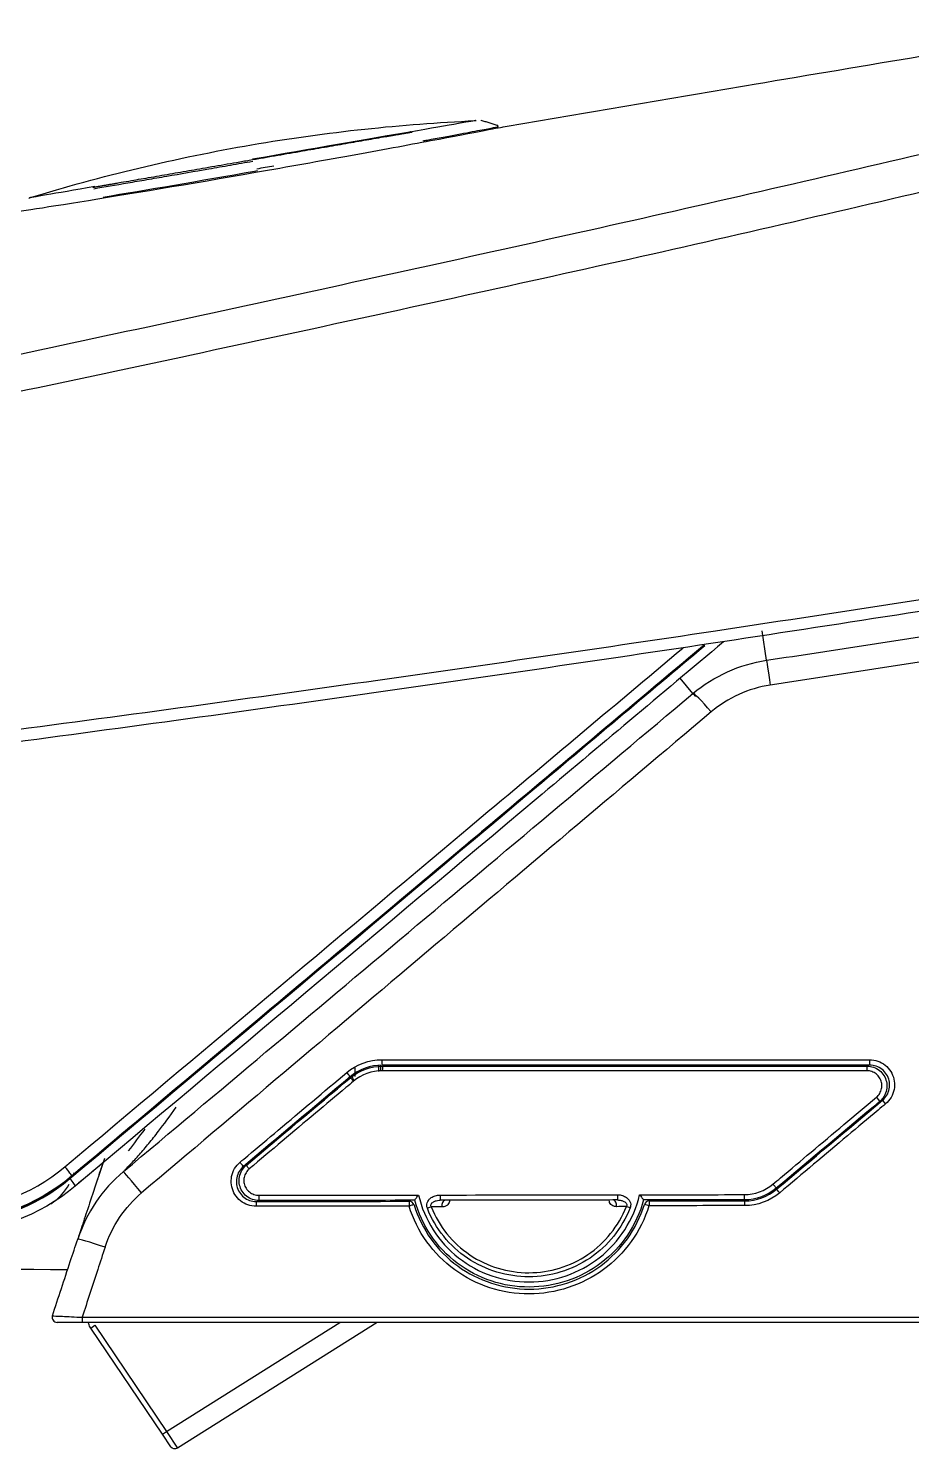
# Model space of a CAD drawing. Header units: millimetres. Extents: x 28 to 2364, y 8 to 1657.
# Drawn here: x 1924.4 to 2013.1, y 451.1 to 593.8 of the extents above; entities that cross this region are included whole.
import ezdxf

# ---------------------------------------------------------------- set-up
doc = ezdxf.new("R2010")
doc.units = ezdxf.units.MM
doc.layers.get('0').update_dxf_attribs({"linetype": 'CONTINUOUS'})

msp = doc.modelspace()

# ---------------------------------------------------------------- linework, layer by layer
for p, q in [((1969.81, 584.64), (1969.83, 584.64)), ((1998.54, 530.39), (1998.09, 533.36)), ((1991.14, 527.05), (1989.85, 528.58)), ((1991.17, 527.01), (1991.39, 526.75)), ((1943.13, 490.69), (1970.65, 513.77)), ((1962.74, 489.63), (1962.76, 489.73)), ((1963.26, 489.73), (1963.25, 489.63)), ((1989.78, 489.63), (1989.78, 489.73)), ((1957.17, 489.46), (1957.17, 488.6)), ((2009.19, 485.49), (2009.19, 485.36)), ((2009.69, 485.78), (2009.69, 485.91)), ((1951.8, 484.33), (1951.8, 484.47)), ((1952, 484.63), (1952, 484.5)), ((2008.69, 484.94), (2008.69, 485.07)), ((2004.07, 481.06), (2004.09, 481.22)), ((2004.15, 481.27), (2004.15, 481.13)), ((2004.56, 481.66), (2004.73, 481.66)), ((2005.16, 482.16), (2005.32, 482.16)), ((2000.45, 478.16), (2000.6, 478.16)), ((2000.36, 477.96), (2000.21, 477.96)), ((1938.23, 452.94), (1955.65, 463.9)), ((1959.41, 463.9), (1939.34, 451.27)), ((1930.62, 463.33), (1931.03, 463.61)), ((1937.82, 452.66), (1930.62, 463.33)), ((1931.03, 463.61), (1938.23, 452.94)), ((1937.82, 452.66), (1938.23, 452.94)), ((1938.66, 451.41), (1937.82, 452.66)), ((1938.23, 452.94), (1939.34, 451.27))]:
    msp.add_line(p, q)
for centre, radius, start, end in [((1971.37, 583.94), 0.2, 9.82, 72.281), ((1924.53, 576.63), 0.2, 107.0856, 135.1577), ((1924.01, 480.09), 5, 301.3372, 332.5595), ((1962.63, 475.56), 0.5, 17.1654, 90.0827), ((1986.74, 475.59), 0.5, 90.0732, 162.7949), ((1927.24, 464.4), 0.5, 161.6837, 270)]:
    msp.add_arc(centre, radius, start, end)
at = {"extrusion": (0, 0, -1)}
for centre, start, end in [((-2009.69, 485.82), 131.6332, 144.0097), ((-1939.07, 451.69), 237.8238, 326)]:
    msp.add_arc(centre, 0.5, start, end, dxfattribs=at)
for centre, major_axis, ratio, start_param, end_param in [((1962.72, 583.25), (0.035, -0.197), 0.706348, 2.506787, 3.007754), ((1998.99, 527.43), (0.45, -2.97), 0.006339, 3.141593, 4.552586), ((1993.06, 524.75), (1.93, -2.3), 0.074437, 1.70787, 3.141593), ((1959.9, 490.23), (0, -0.5), 0.03248, 4.630614, 6.283185), ((1959.94, 489.13), (0, 0.5), 0.032224, 0, 1.491586), ((2008.63, 489.13), (0, 0.5), 0.022818, 0, 1.49704), ((2008.9, 490.23), (0, 0.5), 0.022787, 1.494763, 3.141593), ((1956.37, 488.95), (0.321, -0.383), 0.02605, 0, 1.652896), ((1956.61, 488.5), (0.321, -0.383), 0.026513, 1.240339, 1.570796), ((1956.68, 488.55), (0.287, -0.409), 0.025838, 1.260754, 1.580574), ((1957.05, 488.08), (0.321, -0.383), 0.024901, 1.651004, 3.141593), ((1956.87, 488.66), (0.192, -0.462), 0.000594, 0, 1.657993), ((2009.59, 486.49), (0.321, -0.383), 0.026607, 0, 1.637614), ((2009.69, 485.82), (-0.5, 0), 0.173648, 4.40415, 4.712389), ((2010.51, 485.82), (0.321, -0.383), 0.025837, 1.636468, 3.141593), ((1951.34, 484.03), (0.414, -0.281), 0.040408, 1.426707, 1.637955), ((1951.52, 484.23), (0.321, -0.383), 0.020815, 1.366172, 1.570796), ((1945.64, 479.95), (0.321, -0.383), 0.014092, 0, 1.63846), ((1946.56, 479.29), (0.321, -0.383), 0.013166, 1.636878, 3.141593), ((1928.06, 479.34), (-0.643, 0.766), 0.100871, 3.141593, 4.868682), ((1928.55, 478.19), (0.514, -0.613), 0.100915, 0, 1.727288), ((1935.39, 476.28), (-6.64, 2.22), 0.479648, 6.140245, 6.283185), ((1935.84, 476.74), (1.93, -2.3), 0.010261, 1.635297, 3.141593), ((1965.74, 476.68), (-0.001, 0.5), 0.028968, 1.561565, 3.141593), ((1983.57, 476.7), (0.001, -0.5), 0.026397, 4.697914, 6.283185), ((1996.3, 476.72), (-0.001, 0.5), 0.024616, 1.552306, 3.141593), ((1999.19, 477.76), (0.321, -0.383), 0.013594, 0, 1.624709), ((1999.87, 476.89), (0.321, -0.383), 0.012492, 1.62326, 3.141593), ((1947.26, 475.56), (-0.001, 0.5), 0.03143, 0.30732, 1.520748), ((1947.53, 476.66), (-0.001, 0.5), 0.031616, 1.566226, 3.141593), ((1962.63, 475.58), (-0.001, 0.5), 0.02928, 0.28597, 1.523281), ((1962.63, 475.56), (0.478, 0.148), 0.053999, 0, 1.584801), ((1964.47, 475.34), (0.465, 0.184), 0.054115, 0.63269, 1.580622), ((1966.25, 475.66), (-0.001, 0.5), 0.693203, 0, 1.901917), ((1983.09, 475.69), (0.001, -0.5), 0.732104, 1.239677, 3.141593), ((1984.84, 475.36), (0.465, -0.184), 0.032363, 1.611781, 2.560275), ((1986.74, 475.59), (0.478, -0.148), 0.035883, 1.609069, 3.141593), ((1986.74, 475.61), (0.001, -0.5), 0.025914, 3.39459, 4.66677), ((1996.34, 475.62), (0.001, -0.5), 0.024614, 3.381837, 4.666887), ((1932.16, 471.32), (2.85, -0.94), 0.031131, 1.61559, 3.141593), ((1929.77, 464.4), (0, 0.5), 0.03137, 1.543879, 3.141593)]:
    msp.add_ellipse(centre, major_axis=major_axis, ratio=ratio, start_param=start_param, end_param=end_param)
for points, degree in [([(2031.04, 593.84), (2019.79, 591.99), (2008.54, 590.11), (1997.3, 588.21)], 3), ([(2031.04, 593.84), (2019.79, 591.99), (2008.54, 590.11), (1997.3, 588.21)], 3), ([(1997.3, 588.21), (1988.89, 586.79), (1980.48, 585.37), (1972.07, 583.93)], 3), ([(1997.3, 588.21), (1988.89, 586.79), (1980.48, 585.37), (1972.07, 583.93)], 3), ([(1969.83, 584.64), (1971.43, 584.13)], 1), ([(1962.7, 583.44), (1958.52, 582.72), (1952.78, 581.72), (1946.87, 580.7)], 3), ([(1949.02, 580.02), (1948.45, 579.92), (1947.87, 579.82), (1947.3, 579.72)], 3), ([(1991.14, 527.05), (1993.25, 528.82), (1995.81, 529.98), (1998.54, 530.39)], 3), ([(1933.91, 479.04), (1953.01, 495.06), (1972.09, 511.07), (1991.14, 527.05)], 3), ([(1998.9, 527.9), (1996.71, 527.56), (1994.66, 526.63), (1992.97, 525.21)], 3), ([(1992.97, 525.21), (1973.92, 509.14), (1954.83, 493.03), (1935.74, 476.91)], 3), ([(1970.72, 513.83), (1970.7, 513.82), (1970.69, 513.81), (1970.67, 513.79)], 3), ([(1970.75, 513.86), (1970.74, 513.85), (1970.73, 513.84), (1970.72, 513.83)], 3), ([(1956.35, 488.99), (1957.34, 489.82), (1958.59, 490.28), (1959.89, 490.28)], 3), ([(1959.9, 489.73), (1958.73, 489.73), (1957.59, 489.32), (1956.69, 488.56)], 3), ([(1956.72, 488.46), (1957.63, 489.22), (1958.76, 489.63), (1959.94, 489.63)], 3), ([(1959.59, 489.11), (1959.59, 489.32), (1959.59, 489.52), (1959.59, 489.72)], 3), ([(2008.9, 489.73), (1992.57, 489.73), (1976.23, 489.73), (1959.9, 489.73)], 3), ([(1959.94, 489.63), (1976.17, 489.63), (1992.4, 489.63), (2008.63, 489.63)], 3), ([(1960.27, 489.63), (1960.27, 489.81)], 1), ([(1962.77, 489.81), (1962.77, 489.63)], 1), ([(1990.27, 489.63), (1990.27, 489.81)], 1), ([(1992.77, 489.81), (1992.77, 489.63)], 1), ([(1956.69, 488.56), (1953.11, 485.57), (1949.54, 482.57), (1945.97, 479.57)], 3), ([(1946.24, 479.67), (1949.74, 482.6), (1953.23, 485.53), (1956.72, 488.46)], 3), ([(1956.97, 488.74), (1957.06, 488.76), (1957.15, 488.77), (1957.24, 488.77)], 3), ([(1959.92, 489.17), (1958.86, 489.17), (1957.84, 488.8), (1957.03, 488.12)], 3), ([(2009.92, 486.1), (2006.45, 483.19), (2002.98, 480.28), (1999.51, 477.37)], 3), ([(1999.55, 477.27), (2003.1, 480.25), (2006.64, 483.23), (2010.19, 486.2)], 3), ([(1951.21, 483.83), (1951.23, 483.91), (1951.27, 483.99), (1951.32, 484.06)], 3), ([(1936.05, 483.29), (1935.5, 482.57), (1934.95, 481.86), (1934.4, 481.14)], 3), ([(2005.74, 482.59), (2005.73, 482.55), (2005.73, 482.51), (2005.73, 482.46)], 3), ([(1931.85, 479.92), (1930.92, 479.14), (1929.99, 478.36), (1929.06, 477.58)], 3), ([(1931.46, 478.73), (1931.61, 479.17), (1931.75, 479.58), (1931.88, 479.96)], 3), ([(1915.81, 475.09), (1920.29, 475.08), (1924.62, 476.66), (1928.03, 479.53)], 3), ([(1928.7, 478.58), (1925.11, 475.56), (1920.55, 473.9), (1915.84, 473.9)], 3), ([(1916.18, 473.85), (1920.71, 473.85), (1925.08, 475.44), (1928.53, 478.34)], 3), ([(1928.42, 478.34), (1925.01, 475.48), (1920.68, 473.9), (1916.21, 473.9)], 3), ([(1933.91, 479.04), (1931.78, 477.25), (1930.19, 474.9), (1929.32, 472.26)], 3), ([(1929.06, 477.58), (1925.47, 474.56), (1920.92, 472.9), (1916.21, 472.9)], 3), ([(1932.07, 471.45), (1932.76, 473.57), (1934.03, 475.46), (1935.74, 476.91)], 3), ([(1947.51, 476.66), (1952.86, 476.67), (1958.21, 476.68), (1963.56, 476.69)], 3), ([(1985.78, 476.71), (1989.28, 476.72), (1992.79, 476.72), (1996.29, 476.73)], 3), ([(1996.29, 476.73), (1997.35, 476.73), (1998.37, 477.1), (1999.18, 477.78)], 3), ([(1999.51, 477.37), (1998.61, 476.62), (1997.48, 476.21), (1996.3, 476.2)], 3), ([(1999.86, 476.91), (1998.87, 476.08), (1997.62, 475.63), (1996.33, 475.63)], 3), ([(1996.34, 476.1), (1997.51, 476.11), (1998.65, 476.52), (1999.55, 477.27)], 3), ([(1962.61, 475.58), (1957.49, 475.58), (1952.36, 475.57), (1947.24, 475.56)], 3), ([(1947.25, 476.04), (1952.38, 476.04), (1957.5, 476.05), (1962.63, 476.06)], 3), ([(1963.18, 476.16), (1957.97, 476.15), (1952.75, 476.14), (1947.53, 476.14)], 3), ([(1963.18, 476.16), (1963.18, 476.16), (1963.18, 476.16), (1963.18, 476.16)], 3), ([(1965.92, 475.5), (1965.53, 475.5), (1965.17, 475.5), (1964.84, 475.5)], 3), ([(1984.45, 475.53), (1984.14, 475.53), (1983.8, 475.53), (1983.44, 475.52)], 3), ([(1996.3, 476.2), (1992.93, 476.2), (1989.56, 476.2), (1986.18, 476.19)], 3), ([(1996.33, 475.63), (1993.13, 475.62), (1989.93, 475.62), (1986.72, 475.61)], 3), ([(1986.74, 476.09), (1989.94, 476.1), (1993.14, 476.1), (1996.34, 476.1)], 3), ([(1928.24, 469.18), (1910.53, 469.33), (1892.8, 468.88), (1875.11, 467.85)], 3), ([(2026.17, 463.9), (1994.03, 463.9), (1961.9, 463.9), (1929.77, 463.9)], 3)]:
    msp.add_open_spline(points, degree=degree)
for points, degree, knots in [([(1564.38, 505.37), (1564.45, 505.39), (1565.11, 505.47), (1567.29, 505.72), (1568.81, 505.88), (1572.57, 506.29), (1574.82, 506.54), (1580.01, 507.1), (1582.95, 507.43), (1592.45, 508.46), (1599.74, 509.27), (1611.94, 510.66), (1616.21, 511.15), (1625.12, 512.18), (1629.79, 512.71), (1644.12, 514.37), (1654.11, 515.53), (1669.76, 517.44), (1675.09, 518.11), (1685.88, 519.46), (1691.38, 520.17), (1708.12, 522.44), (1719.4, 524.07), (1742.08, 527.44), (1753.48, 529.18), (1770.69, 531.97), (1776.43, 532.91), (1788, 534.93), (1793.8, 535.95), (1811.19, 539.05), (1822.8, 541.16), (1857.58, 547.64), (1880.74, 552.2), (1915.42, 559.41), (1926.97, 561.87), (1950.06, 566.84), (1961.6, 569.36), (1978.9, 573.19), (1984.66, 574.47), (1996.18, 577.09), (2001.94, 578.41), (2013.46, 581.09), (2019.21, 582.44), (2027.85, 584.46), (2030.72, 585.14), (2036.49, 586.47), (2039.37, 587.13), (2042.26, 587.72)], 3, [0, 0, 0, 0, 0.03125, 0.03125, 0.0625, 0.0625, 0.09375, 0.09375, 0.125, 0.125, 0.1875, 0.1875, 0.21875, 0.21875, 0.25, 0.25, 0.3125, 0.3125, 0.34375, 0.34375, 0.375, 0.375, 0.4375, 0.4375, 0.5, 0.5, 0.53125, 0.53125, 0.5625, 0.5625, 0.625, 0.625, 0.75, 0.75, 0.8125, 0.8125, 0.875, 0.875, 0.90625, 0.90625, 0.9375, 0.9375, 0.96875, 0.96875, 0.984375, 0.984375, 1, 1, 1, 1]), ([(2046.19, 584.77), (2040.31, 583.56), (2034.46, 582.21), (2022.76, 579.46), (2016.91, 578.07), (2005.22, 575.33), (1999.37, 573.97), (1987.66, 571.29), (1981.8, 570), (1964.22, 566.11), (1952.5, 563.56), (1929.03, 558.53), (1917.28, 556.05), (1882.03, 548.8), (1858.48, 544.22), (1823.12, 537.74), (1811.32, 535.63), (1793.64, 532.54), (1787.75, 531.53), (1775.98, 529.54), (1770.15, 528.63), (1752.65, 525.89), (1741.06, 524.25), (1723.77, 521.72), (1718.02, 520.94), (1706.57, 519.36), (1700.87, 518.53), (1689.54, 517.09), (1683.96, 516.44), (1673, 515.1), (1667.58, 514.47), (1651.69, 512.63), (1641.55, 511.5), (1622.16, 509.36), (1613.05, 508.37), (1596.6, 506.59), (1589.24, 505.81), (1579.65, 504.79), (1576.68, 504.47), (1571.46, 503.91), (1569.19, 503.67), (1565.4, 503.24), (1563.86, 503.07), (1562.21, 502.85), (1561.77, 502.78), (1561.14, 502.68), (1560.95, 502.64), (1560.91, 502.62)], 3, [0, 0, 0, 0, 0.03125, 0.03125, 0.0625, 0.0625, 0.09375, 0.09375, 0.125, 0.125, 0.1875, 0.1875, 0.25, 0.25, 0.375, 0.375, 0.4375, 0.4375, 0.46875, 0.46875, 0.5, 0.5, 0.5625, 0.5625, 0.59375, 0.59375, 0.625, 0.625, 0.65625, 0.65625, 0.6875, 0.6875, 0.75, 0.75, 0.8125, 0.8125, 0.875, 0.875, 0.90625, 0.90625, 0.9375, 0.9375, 0.96875, 0.96875, 0.984375, 0.984375, 1, 1, 1, 1]), ([(1972.07, 583.93), (1972.07, 583.93), (1969.4, 583.41), (1962.47, 582.11), (1959.73, 581.6), (1953.69, 580.51), (1950.44, 579.93), (1940.64, 578.22), (1934.16, 577.14), (1924.89, 575.66), (1922.2, 575.26), (1922.2, 575.26)], 3, [0, 0, 0, 0, 0.25, 0.25, 0.375, 0.375, 0.5, 0.5, 0.75, 0.75, 1, 1, 1, 1]), ([(1924.47, 576.83), (1928.1, 577.94), (1935.51, 579.96), (1946.79, 582.28), (1958.06, 583.84), (1965.55, 584.41), (1969.26, 584.58)], 3, [0, 0, 0, 0, 0.247026, 0.500062, 0.753099, 1, 1, 1, 1]), ([(1969.26, 584.58), (1969.26, 584.58), (1968.68, 584.48), (1966.45, 584.09), (1964.79, 583.81), (1962.7, 583.44)], 3, [0, 0, 0, 0, 0.5, 0.5, 1, 1, 1, 1]), ([(1964.04, 582.57), (1964.17, 582.59), (1964.29, 582.61), (1966.68, 583.05), (1968.49, 583.39), (1970.95, 583.85), (1971.57, 583.97), (1971.57, 583.97)], 3, [0, 0, 0, 0, 0.026971, 0.026971, 0.513486, 0.513486, 1, 1, 1, 1]), ([(1969.35, 584.56), (1969.35, 584.56), (1969.35, 584.56), (1969.32, 584.57), (1969.3, 584.58), (1969.27, 584.58), (1969.27, 584.58), (1969.26, 584.58)], 3, [0, 0, 0, 0, 0.104368, 0.104368, 0.81062, 0.81062, 1, 1, 1, 1]), ([(1930.83, 577.89), (1933.99, 578.44), (1942.31, 579.88), (1951.44, 581.46), (1959.76, 582.9), (1962.92, 583.44)], 2, [0, 0, 0, 0.246306, 0.5, 0.753694, 1, 1, 1]), ([(1930.94, 577.75), (1931.99, 577.93), (1933.14, 578.13), (1934.97, 578.44), (1935.6, 578.55), (1936.58, 578.72), (1936.91, 578.78), (1937.59, 578.89), (1937.92, 578.95), (1939.63, 579.25), (1941.03, 579.49), (1942.84, 579.8), (1943.2, 579.87), (1943.93, 579.99), (1944.3, 580.06), (1945.41, 580.25), (1946.16, 580.38), (1946.9, 580.51)], 3, [0, 0, 0, 0, 0.25, 0.25, 0.375, 0.375, 0.4375, 0.4375, 0.5, 0.5, 0.75, 0.75, 0.8125, 0.8125, 0.875, 0.875, 1, 1, 1, 1]), ([(1931.86, 576.91), (1936.16, 577.62), (1941.59, 578.54), (1947.18, 579.53), (1947.28, 579.55), (1947.37, 579.56)], 3, [0, 0, 0, 0, 0.983399, 0.983399, 1, 1, 1, 1]), ([(1931.03, 577.96), (1928.96, 577.6), (1927.3, 577.32), (1925.05, 576.92), (1924.47, 576.83), (1924.47, 576.83)], 3, [0, 0, 0, 0, 0.5, 0.5, 1, 1, 1, 1]), ([(2065.95, 551.61), (2061.05, 547.7), (2055.61, 544.57), (2046.87, 541.2), (2043.84, 540.29), (2039.22, 539.3), (2037.66, 539.08), (2034.55, 538.57), (2033, 538.32), (2019, 536.07), (2006.56, 534.13), (1981.67, 530.37), (1969.21, 528.55), (1944.29, 525.02), (1931.82, 523.32), (1894.4, 518.38), (1869.45, 515.33), (1832.02, 511.11), (1819.54, 509.76), (1800.82, 507.83), (1794.58, 507.2), (1782.11, 505.98), (1775.89, 505.38), (1763.53, 504.22), (1757.37, 503.66), (1748.12, 502.83), (1745.04, 502.56), (1738.89, 502.03), (1735.83, 501.77), (1726.7, 501), (1720.58, 500.49), (1711.48, 499.77), (1708.45, 499.53), (1702.47, 499.07), (1699.49, 498.84), (1693.5, 498.39), (1690.49, 498.17), (1684.59, 497.74), (1681.71, 497.53), (1673.13, 496.92), (1667.4, 496.53), (1650.73, 495.42), (1640.1, 494.76), (1624.86, 493.87), (1619.89, 493.59), (1610.39, 493.07), (1605.84, 492.83), (1597.19, 492.38), (1593.1, 492.18), (1585.4, 491.81), (1581.79, 491.64), (1571.95, 491.19), (1566.62, 490.96), (1560.94, 490.73), (1559.42, 490.67), (1557.36, 490.58), (1556.81, 490.56), (1556.82, 490.56)], 3, [0, 0, 0, 0, 0.03125, 0.03125, 0.046875, 0.046875, 0.054688, 0.054688, 0.0625, 0.0625, 0.125, 0.125, 0.1875, 0.1875, 0.25, 0.25, 0.375, 0.375, 0.4375, 0.4375, 0.46875, 0.46875, 0.5, 0.5, 0.53125, 0.53125, 0.546875, 0.546875, 0.5625, 0.5625, 0.59375, 0.59375, 0.609375, 0.609375, 0.625, 0.625, 0.640625, 0.640625, 0.65625, 0.65625, 0.6875, 0.6875, 0.75, 0.75, 0.78125, 0.78125, 0.8125, 0.8125, 0.84375, 0.84375, 0.875, 0.875, 0.9375, 0.9375, 0.96875, 0.96875, 1, 1, 1, 1]), ([(1557.64, 492.07), (1558.67, 492.12), (1560.1, 492.18), (1565.66, 492.42), (1570.99, 492.64), (1580.82, 493.09), (1584.43, 493.25), (1592.12, 493.62), (1596.22, 493.82), (1604.86, 494.25), (1609.41, 494.49), (1618.91, 495), (1623.88, 495.28), (1639.13, 496.15), (1649.77, 496.8), (1666.47, 497.9), (1672.19, 498.28), (1680.79, 498.88), (1683.67, 499.09), (1689.58, 499.51), (1692.59, 499.72), (1698.59, 500.16), (1701.58, 500.39), (1707.57, 500.86), (1710.6, 501.09), (1719.72, 501.81), (1725.85, 502.3), (1734.99, 503.07), (1738.05, 503.33), (1744.19, 503.85), (1747.28, 504.11), (1756.52, 504.92), (1762.68, 505.48), (1771.94, 506.33), (1775.03, 506.62), (1781.24, 507.21), (1784.35, 507.51), (1793.68, 508.42), (1799.9, 509.04), (1818.58, 510.96), (1831.05, 512.29), (1868.54, 516.5), (1893.53, 519.54), (1931.01, 524.46), (1943.5, 526.15), (1968.46, 529.67), (1980.93, 531.48), (2004.95, 535.09), (2016.49, 536.88), (2028.03, 538.72)], 3, [0, 0, 0, 0, 0.032712, 0.032712, 0.102166, 0.102166, 0.136893, 0.136893, 0.17162, 0.17162, 0.206347, 0.206347, 0.241074, 0.241074, 0.310528, 0.310528, 0.345255, 0.345255, 0.362619, 0.362619, 0.379983, 0.379983, 0.397346, 0.397346, 0.41471, 0.41471, 0.449437, 0.449437, 0.4668, 0.4668, 0.484164, 0.484164, 0.518891, 0.518891, 0.536254, 0.536254, 0.553618, 0.553618, 0.588345, 0.588345, 0.657799, 0.657799, 0.796708, 0.796708, 0.866162, 0.866162, 0.935616, 0.935616, 1, 1, 1, 1]), ([(1998.54, 530.39), (1998.54, 530.39), (1998.54, 530.39), (2005.47, 531.44), (2012.4, 532.51), (2026.26, 534.69), (2033.19, 535.81), (2040.11, 536.93)], 3, [0, 0, 0, 0, 0.000001, 0.000001, 0.499909, 0.499909, 1, 1, 1, 1]), ([(2040.59, 534.47), (2040.09, 534.39), (2039.6, 534.31), (2032.65, 533.18), (2026.19, 532.13), (2012.79, 530.02), (2005.84, 528.95), (1998.9, 527.9)], 3, [0, 0, 0, 0, 0.035538, 0.035538, 0.500613, 0.500613, 1, 1, 1, 1]), ([(1928.03, 479.53), (1941.53, 490.85), (1955.02, 502.17), (1975.72, 519.54), (1982.93, 525.59), (1990.14, 531.63)], 3, [0, 0, 0, 0, 0.651801, 0.651801, 1, 1, 1, 1]), ([(1992.31, 531.95), (1983.68, 524.71), (1975.04, 517.46), (1953.74, 499.59), (1941.08, 488.97), (1928.42, 478.34)], 3, [0, 0, 0, 0, 0.405549, 0.405549, 1, 1, 1, 1]), ([(1928.53, 478.34), (1943.98, 491.3), (1959.42, 504.25), (1980.68, 522.1), (1986.5, 526.98), (1992.32, 531.86)], 3, [0, 0, 0, 0, 0.72624, 0.72624, 1, 1, 1, 1]), ([(1992.31, 531.95), (1984.6, 525.48), (1976.89, 519.01), (1955.69, 501.22), (1942.19, 489.9), (1928.7, 478.58)], 3, [0, 0, 0, 0, 0.36369, 0.36369, 1, 1, 1, 1]), ([(1994.2, 532.23), (1987.93, 526.97), (1981.66, 521.71), (1959.95, 503.49), (1944.51, 490.54), (1929.06, 477.58)], 3, [0, 0, 0, 0, 0.288729, 0.288729, 1, 1, 1, 1]), ([(1959.73, 489.73), (1959.73, 489.62), (1959.73, 489.5), (1959.73, 489.3), (1959.73, 489.22), (1959.73, 489.14)], 3, [0, 0, 0, 0, 0.586131, 0.586131, 1, 1, 1, 1]), ([(1959.89, 490.28), (1960.22, 490.28), (1960.55, 490.28), (1962.22, 490.28), (1963.55, 490.28), (1970.21, 490.27), (1975.55, 490.27), (1990.21, 490.27), (1999.55, 490.27), (2008.89, 490.27)], 3, [0, 0, 0, 0, 0.020397, 0.020397, 0.101987, 0.101987, 0.428345, 0.428345, 1, 1, 1, 1]), ([(2008.63, 489.63), (2008.85, 489.63), (2009.08, 489.6), (2009.5, 489.45), (2009.7, 489.34), (2010.05, 489.06), (2010.21, 488.89), (2010.44, 488.51), (2010.53, 488.29), (2010.63, 487.86), (2010.64, 487.63), (2010.59, 487.18), (2010.53, 486.96), (2010.33, 486.55), (2010.19, 486.37), (2010, 486.17), (2009.96, 486.14), (2009.92, 486.1)], 3, [0, 0, 0, 0, 0.137886, 0.137886, 0.275699, 0.275699, 0.413743, 0.413743, 0.552137, 0.552137, 0.690729, 0.690729, 0.829283, 0.829283, 0.96759, 0.96759, 1, 1, 1, 1]), ([(2008.89, 490.27), (2008.96, 490.27), (2009.03, 490.27), (2009.37, 490.24), (2009.65, 490.17), (2010.16, 489.94), (2010.4, 489.78), (2010.81, 489.4), (2010.99, 489.17), (2011.24, 488.67), (2011.33, 488.39), (2011.41, 487.84), (2011.4, 487.55), (2011.29, 487), (2011.19, 486.73), (2010.9, 486.25), (2010.71, 486.03), (2010.5, 485.85)], 3, [0, 0, 0, 0, 0.032243, 0.032243, 0.1704, 0.1704, 0.308927, 0.308927, 0.447585, 0.447585, 0.586089, 0.586089, 0.72425, 0.72425, 0.862134, 0.862134, 1, 1, 1, 1]), ([(2010.19, 486.2), (2010.36, 486.35), (2010.51, 486.52), (2010.74, 486.91), (2010.82, 487.12), (2010.91, 487.56), (2010.92, 487.79), (2010.85, 488.23), (2010.78, 488.45), (2010.58, 488.85), (2010.44, 489.04), (2010.11, 489.34), (2009.92, 489.47), (2009.51, 489.65), (2009.29, 489.71), (2009.01, 489.73), (2008.96, 489.73), (2008.9, 489.73)], 3, [0, 0, 0, 0, 0.137785, 0.137785, 0.275622, 0.275622, 0.413782, 0.413782, 0.55233, 0.55233, 0.691046, 0.691046, 0.829612, 0.829612, 0.967765, 0.967765, 1, 1, 1, 1]), ([(1945.63, 479.98), (1945.88, 480.2), (1946.14, 480.41), (1947.41, 481.48), (1948.44, 482.34), (1951.75, 485.13), (1954.05, 487.06), (1956.35, 488.99)], 3, [0, 0, 0, 0, 0.0714, 0.0714, 0.357002, 0.357002, 1, 1, 1, 1]), ([(1957.03, 488.12), (1956.77, 487.91), (1956.52, 487.69), (1955.24, 486.62), (1954.22, 485.76), (1950.98, 483.04), (1948.77, 481.18), (1946.55, 479.31)], 3, [0, 0, 0, 0, 0.073029, 0.073029, 0.365144, 0.365144, 1, 1, 1, 1]), ([(2008.62, 489.17), (2008.29, 489.17), (2007.95, 489.17), (2006.29, 489.17), (2004.95, 489.17), (1998.29, 489.17), (1992.96, 489.17), (1978.39, 489.17), (1969.16, 489.17), (1959.92, 489.17)], 3, [0, 0, 0, 0, 0.020528, 0.020528, 0.102639, 0.102639, 0.431084, 0.431084, 1, 1, 1, 1]), ([(2009.58, 486.52), (2009.61, 486.55), (2009.64, 486.57), (2009.79, 486.72), (2009.89, 486.86), (2010.04, 487.16), (2010.09, 487.33), (2010.13, 487.66), (2010.12, 487.84), (2010.04, 488.16), (2009.98, 488.32), (2009.8, 488.61), (2009.69, 488.74), (2009.42, 488.95), (2009.27, 489.03), (2008.96, 489.14), (2008.79, 489.17), (2008.62, 489.17)], 3, [0, 0, 0, 0, 0.032386, 0.032386, 0.17065, 0.17065, 0.309248, 0.309248, 0.447938, 0.447938, 0.586425, 0.586425, 0.724501, 0.724501, 0.862254, 0.862254, 1, 1, 1, 1]), ([(1933.91, 479.04), (1933.91, 479.04), (1933.95, 479.07), (1934.04, 479.17), (1934.1, 479.23), (1934.28, 479.42), (1934.43, 479.58), (1934.88, 480.06), (1935.2, 480.41), (1935.82, 481.12), (1936.14, 481.48), (1936.77, 482.25), (1937.1, 482.66), (1937.97, 483.79), (1938.55, 484.58), (1939.21, 485.5)], 3, [0, 0, 0, 0, 0.04474, 0.04474, 0.089479, 0.089479, 0.178959, 0.178959, 0.357918, 0.357918, 0.536877, 0.536877, 0.715836, 0.715836, 1, 1, 1, 1]), ([(1999.18, 477.78), (1999.43, 478), (1999.69, 478.21), (2000.97, 479.28), (2001.99, 480.14), (2005.2, 482.84), (2007.39, 484.68), (2009.58, 486.52)], 3, [0, 0, 0, 0, 0.073586, 0.073586, 0.367931, 0.367931, 1, 1, 1, 1]), ([(2010.5, 485.85), (2010.25, 485.64), (2009.99, 485.42), (2008.71, 484.35), (2007.69, 483.5), (2004.4, 480.73), (2002.13, 478.82), (1999.86, 476.91)], 3, [0, 0, 0, 0, 0.071939, 0.071939, 0.359698, 0.359698, 1, 1, 1, 1]), ([(1932.02, 480.36), (1931.74, 479.54), (1931.47, 478.75), (1930.93, 477.15), (1930.67, 476.34), (1930.17, 474.85), (1929.94, 474.15), (1929.64, 473.23), (1929.54, 472.94), (1929.42, 472.59), (1929.39, 472.48), (1929.34, 472.32), (1929.32, 472.26), (1929.32, 472.26)], 3, [0, 0, 0, 0, 0.23227, 0.23227, 0.48818, 0.48818, 0.74409, 0.74409, 0.872045, 0.872045, 0.936023, 0.936023, 1, 1, 1, 1]), ([(1947.24, 475.56), (1947.17, 475.56), (1947.1, 475.56), (1946.75, 475.59), (1946.48, 475.66), (1945.96, 475.89), (1945.72, 476.05), (1945.32, 476.44), (1945.14, 476.67), (1944.89, 477.17), (1944.8, 477.44), (1944.72, 478), (1944.73, 478.28), (1944.84, 478.83), (1944.94, 479.1), (1945.23, 479.58), (1945.41, 479.8), (1945.63, 479.98)], 3, [0, 0, 0, 0, 0.033366, 0.033366, 0.171512, 0.171512, 0.309846, 0.309846, 0.448233, 0.448233, 0.586498, 0.586498, 0.724495, 0.724495, 0.862265, 0.862265, 1, 1, 1, 1]), ([(1945.97, 479.57), (1945.79, 479.42), (1945.65, 479.25), (1945.42, 478.86), (1945.34, 478.65), (1945.25, 478.21), (1945.24, 477.98), (1945.3, 477.54), (1945.37, 477.32), (1945.58, 476.92), (1945.72, 476.74), (1946.04, 476.43), (1946.23, 476.3), (1946.64, 476.12), (1946.87, 476.06), (1947.14, 476.04), (1947.2, 476.04), (1947.25, 476.04)], 3, [0, 0, 0, 0, 0.137684, 0.137684, 0.2754, 0.2754, 0.413363, 0.413363, 0.551624, 0.551624, 0.690041, 0.690041, 0.828427, 0.828427, 0.966625, 0.966625, 1, 1, 1, 1]), ([(1947.53, 476.14), (1947.31, 476.14), (1947.08, 476.17), (1946.66, 476.32), (1946.46, 476.43), (1946.11, 476.71), (1945.95, 476.88), (1945.71, 477.26), (1945.63, 477.48), (1945.53, 477.91), (1945.51, 478.14), (1945.57, 478.59), (1945.63, 478.81), (1945.83, 479.21), (1945.96, 479.4), (1946.16, 479.6), (1946.2, 479.63), (1946.24, 479.67)], 3, [0, 0, 0, 0, 0.138014, 0.138014, 0.275977, 0.275977, 0.414099, 0.414099, 0.552406, 0.552406, 0.690779, 0.690779, 0.829065, 0.829065, 0.967133, 0.967133, 1, 1, 1, 1]), ([(1931.46, 478.73), (1931.46, 478.72), (1931.46, 478.7), (1931.44, 478.65), (1931.43, 478.62), (1931.4, 478.54), (1931.39, 478.5), (1931.35, 478.4), (1931.33, 478.34), (1931.31, 478.27), (1931.3, 478.25), (1931.3, 478.23)], 3, [0, 0, 0, 0, 0.223732, 0.223732, 0.447017, 0.447017, 0.677097, 0.677097, 0.919251, 0.919251, 1, 1, 1, 1]), ([(1946.55, 479.31), (1946.52, 479.29), (1946.49, 479.26), (1946.34, 479.11), (1946.24, 478.97), (1946.09, 478.67), (1946.04, 478.51), (1946, 478.17), (1946.01, 478), (1946.08, 477.67), (1946.15, 477.51), (1946.33, 477.22), (1946.44, 477.1), (1946.71, 476.89), (1946.86, 476.8), (1947.18, 476.69), (1947.35, 476.66), (1947.51, 476.66)], 3, [0, 0, 0, 0, 0.03284, 0.03284, 0.17085, 0.17085, 0.30916, 0.30916, 0.447614, 0.447614, 0.586008, 0.586008, 0.724171, 0.724171, 0.862098, 0.862098, 1, 1, 1, 1]), ([(1930.98, 477.29), (1930.98, 477.29), (1930.98, 477.29), (1930.97, 477.26), (1930.96, 477.24), (1930.94, 477.17), (1930.93, 477.13), (1930.88, 476.99), (1930.85, 476.9), (1930.79, 476.7), (1930.75, 476.59), (1930.71, 476.48)], 3, [0, 0, 0, 0, 0.111055, 0.111055, 0.221065, 0.221065, 0.395148, 0.395148, 0.682181, 0.682181, 1, 1, 1, 1]), ([(1963.18, 476.16), (1963.18, 476.16), (1963.19, 476.17), (1963.21, 476.21), (1963.22, 476.23), (1963.26, 476.28), (1963.28, 476.31), (1963.33, 476.39), (1963.37, 476.44), (1963.45, 476.54), (1963.49, 476.6), (1963.54, 476.67), (1963.55, 476.67), (1963.56, 476.68), (1963.56, 476.68), (1963.56, 476.69)], 3, [0, 0, 0, 0, 0.162989, 0.162989, 0.325033, 0.325033, 0.499389, 0.499389, 0.708786, 0.708786, 0.963011, 0.963011, 0.994854, 0.994854, 1, 1, 1, 1]), ([(1963.56, 476.69), (1964.15, 474.19), (1965.57, 471.97), (1969.6, 468.81), (1972.1, 467.95), (1977.22, 467.96), (1979.72, 468.82), (1983.74, 471.97), (1985.19, 474.22), (1985.78, 476.71)], 3, [0, 0, 0, 0, 0.25, 0.25, 0.5, 0.5, 0.75, 0.75, 1, 1, 1, 1]), ([(1964.45, 475.36), (1964.42, 475.44), (1964.4, 475.54), (1964.39, 475.72), (1964.41, 475.81), (1964.46, 475.98), (1964.5, 476.07), (1964.61, 476.23), (1964.68, 476.3), (1964.87, 476.46), (1965.01, 476.53), (1965.28, 476.64), (1965.43, 476.67), (1965.63, 476.69), (1965.67, 476.69), (1965.72, 476.69)], 3, [0, 0, 0, 0, 0.126824, 0.126824, 0.253666, 0.253666, 0.380573, 0.380573, 0.521677, 0.521677, 0.727389, 0.727389, 0.935629, 0.935629, 1, 1, 1, 1]), ([(1965.72, 476.69), (1970.48, 476.69), (1975.25, 476.7), (1981.19, 476.71), (1982.38, 476.71), (1983.56, 476.71)], 3, [0, 0, 0, 0, 0.800924, 0.800924, 1, 1, 1, 1]), ([(1983.56, 476.71), (1983.73, 476.71), (1983.9, 476.69), (1984.2, 476.59), (1984.34, 476.53), (1984.56, 476.37), (1984.65, 476.28), (1984.78, 476.1), (1984.82, 476.01), (1984.88, 475.81), (1984.89, 475.71), (1984.87, 475.53), (1984.85, 475.46), (1984.82, 475.39)], 3, [0, 0, 0, 0, 0.23533, 0.23533, 0.446237, 0.446237, 0.613367, 0.613367, 0.753056, 0.753056, 0.893709, 0.893709, 1, 1, 1, 1]), ([(1985.78, 476.71), (1985.78, 476.71), (1985.78, 476.71), (1985.8, 476.69), (1985.82, 476.67), (1985.88, 476.59), (1985.92, 476.53), (1986, 476.44), (1986.03, 476.39), (1986.08, 476.32), (1986.11, 476.29), (1986.14, 476.24), (1986.16, 476.23), (1986.18, 476.2), (1986.18, 476.19), (1986.18, 476.19)], 3, [0, 0, 0, 0, 0.005, 0.005, 0.094017, 0.094017, 0.330823, 0.330823, 0.525749, 0.525749, 0.689732, 0.689732, 0.844501, 0.844501, 1, 1, 1, 1]), ([(1986.72, 475.61), (1985.93, 473.04), (1984.29, 470.77), (1980.01, 467.64), (1977.35, 466.76), (1971.98, 466.75), (1969.35, 467.61), (1965.04, 470.75), (1963.41, 473.01), (1962.61, 475.58)], 3, [0, 0, 0, 0, 0.25, 0.25, 0.5, 0.5, 0.75, 0.75, 1, 1, 1, 1]), ([(1963.11, 475.71), (1963.87, 473.24), (1965.43, 471.07), (1969.57, 468.06), (1972.1, 467.24), (1977.26, 467.24), (1979.81, 468.09), (1983.92, 471.09), (1985.5, 473.27), (1986.26, 475.74)], 3, [0, 0, 0, 0, 0.25, 0.25, 0.5, 0.5, 0.75, 0.75, 1, 1, 1, 1]), ([(1986.18, 476.19), (1985.5, 473.67), (1983.97, 471.44), (1979.84, 468.3), (1977.29, 467.45), (1972.08, 467.44), (1969.53, 468.28), (1965.38, 471.42), (1963.87, 473.64), (1963.18, 476.16)], 3, [0, 0, 0, 0, 0.25, 0.25, 0.5, 0.5, 0.75, 0.75, 1, 1, 1, 1]), ([(1984.82, 475.39), (1984.02, 473.35), (1982.61, 471.59), (1978.98, 469.14), (1976.83, 468.48), (1972.48, 468.47), (1970.3, 469.13), (1966.67, 471.57), (1965.26, 473.32), (1964.45, 475.36)], 3, [0, 0, 0, 0, 0.25, 0.25, 0.5, 0.5, 0.75, 0.75, 1, 1, 1, 1]), ([(1964.84, 475.5), (1964.82, 475.53), (1964.81, 475.56), (1964.8, 475.61), (1964.8, 475.62), (1964.8, 475.67), (1964.81, 475.7), (1964.82, 475.75), (1964.83, 475.76), (1964.85, 475.81), (1964.88, 475.86), (1964.96, 475.94), (1965.01, 475.97), (1965.14, 476.05), (1965.23, 476.09), (1965.43, 476.14), (1965.53, 476.15), (1965.67, 476.16), (1965.7, 476.16), (1965.74, 476.16)], 3, [0, 0, 0, 0, 0.075303, 0.075303, 0.101583, 0.101583, 0.176782, 0.176782, 0.204005, 0.204005, 0.316617, 0.316617, 0.455722, 0.455722, 0.67958, 0.67958, 0.922713, 0.922713, 1, 1, 1, 1]), ([(1964.84, 475.5), (1965.61, 473.54), (1966.98, 471.85), (1970.47, 469.5), (1972.56, 468.88), (1976.75, 468.89), (1978.82, 469.52), (1982.31, 471.88), (1983.67, 473.56), (1984.45, 475.53)], 3, [0, 0, 0, 0, 0.25, 0.25, 0.5, 0.5, 0.75, 0.75, 1, 1, 1, 1]), ([(1983.57, 476.19), (1982.39, 476.19), (1981.21, 476.18), (1975.26, 476.18), (1970.5, 476.17), (1965.74, 476.16)], 3, [0, 0, 0, 0, 0.199076, 0.199076, 1, 1, 1, 1]), ([(1966.69, 476.17), (1966.69, 476.15), (1966.69, 476.14), (1966.68, 476.06), (1966.66, 475.99), (1966.61, 475.85), (1966.56, 475.79), (1966.45, 475.66), (1966.37, 475.61), (1966.17, 475.52), (1966.05, 475.5), (1965.92, 475.5)], 3, [0, 0, 0, 0, 0.023921, 0.023921, 0.186891, 0.186891, 0.385371, 0.385371, 0.644768, 0.644768, 1, 1, 1, 1]), ([(1983.44, 475.52), (1983.32, 475.52), (1983.2, 475.55), (1983.02, 475.63), (1982.94, 475.68), (1982.84, 475.81), (1982.8, 475.87), (1982.74, 476.01), (1982.73, 476.08), (1982.72, 476.17), (1982.72, 476.18), (1982.72, 476.19)], 3, [0, 0, 0, 0, 0.355268, 0.355268, 0.614695, 0.614695, 0.813198, 0.813198, 0.976184, 0.976184, 1, 1, 1, 1]), ([(1983.57, 476.19), (1983.69, 476.19), (1983.81, 476.18), (1984.02, 476.13), (1984.11, 476.1), (1984.26, 476.02), (1984.32, 475.98), (1984.41, 475.88), (1984.44, 475.84), (1984.48, 475.76), (1984.48, 475.72), (1984.49, 475.67), (1984.49, 475.66), (1984.48, 475.6), (1984.47, 475.56), (1984.45, 475.53)], 3, [0, 0, 0, 0, 0.277575, 0.277575, 0.510651, 0.510651, 0.677498, 0.677498, 0.801406, 0.801406, 0.875913, 0.875913, 0.913926, 0.913926, 1, 1, 1, 1]), ([(1926.77, 464.56), (1927.37, 466.38), (1927.97, 468.2), (1928.82, 470.77), (1929.07, 471.51), (1929.32, 472.26)], 3, [0, 0, 0, 0, 0.709601, 0.709601, 1, 1, 1, 1]), ([(1932.07, 471.45), (1931.82, 470.7), (1931.57, 469.95), (1930.8, 467.6), (1930.28, 466.01), (1929.76, 464.41)], 3, [0, 0, 0, 0, 0.32025, 0.32025, 1, 1, 1, 1]), ([(1926.77, 464.56), (1926.77, 464.56), (1926.78, 464.56), (1926.84, 464.55), (1926.95, 464.55), (1927.28, 464.53), (1927.51, 464.52), (1928.04, 464.5), (1928.36, 464.48), (1929.03, 464.45), (1929.4, 464.43), (1929.76, 464.41)], 3, [0, 0, 0, 0, 0.08895, 0.08895, 0.305758, 0.305758, 0.533607, 0.533607, 0.767451, 0.767451, 1, 1, 1, 1]), ([(1929.77, 463.9), (1929.47, 463.9), (1929.16, 463.9), (1928.59, 463.9), (1928.32, 463.9), (1927.87, 463.9), (1927.68, 463.9), (1927.4, 463.9), (1927.31, 463.9), (1927.25, 463.9), (1927.24, 463.9), (1927.24, 463.9)], 3, [0, 0, 0, 0, 0.234162, 0.234162, 0.468761, 0.468761, 0.696182, 0.696182, 0.911707, 0.911707, 1, 1, 1, 1]), ([(1929.76, 464.41), (1930.09, 464.41), (1930.42, 464.41), (1932.09, 464.41), (1933.42, 464.41), (1940.09, 464.41), (1945.42, 464.41), (1972.07, 464.41), (1993.4, 464.41), (2018.71, 464.41), (2022.69, 464.41), (2026.67, 464.41)], 3, [0, 0, 0, 0, 0.010315, 0.010315, 0.051574, 0.051574, 0.216609, 0.216609, 0.876758, 0.876758, 1, 1, 1, 1]), ([(1930.62, 463.33), (1930.53, 463.46), (1930.47, 463.6), (1930.41, 463.8), (1930.4, 463.85), (1930.4, 463.9)], 3, [0, 0, 0, 0, 0.76835, 0.76835, 1, 1, 1, 1])]:
    msp.add_open_spline(points, degree=degree, knots=knots)

doc.saveas('drawing.dxf')
